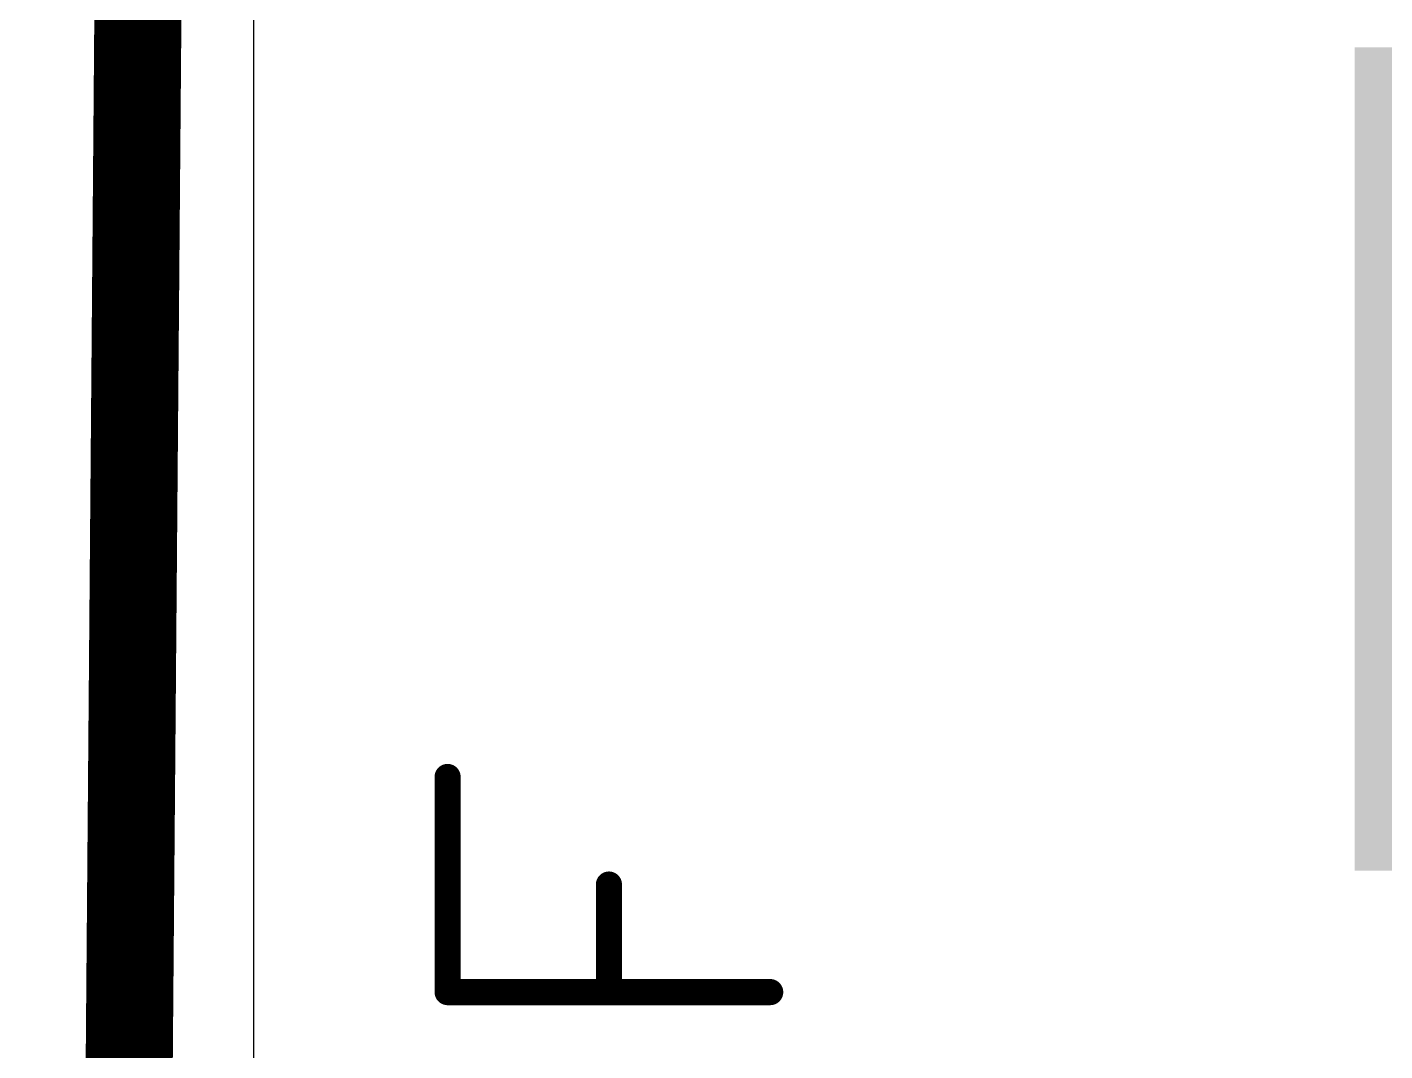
# Model space of a CAD drawing. Extents: x -0.7 to 23.9, y -0.3 to 32.1.
# Drawn here: x -0.66 to 3.299, y 20.556 to 23.54 of the extents above; entities that cross this region are included whole.
import ezdxf

# ---------------------------------------------------------------- set-up
doc = ezdxf.new("R2010")
doc.units = 0
for name, color, linetype in [('1', 12, 'CONTINUOUS'), ('20', 53, 'CONTINUOUS'), ('27', 253, 'CONTINUOUS')]:
    doc.layers.add(name, color=color, linetype=linetype)

# ---------------------------------------------------------------- blocks, each defined once
blk = doc.blocks.new('RECT')
blk.add_solid([(-0.5, -0.5), (0.5, -0.5), (-0.5, 0.5), (0.5, 0.5)])

msp = doc.modelspace()

# ---------------------------------------------------------------- linework, layer by layer
at = {"layer": '1', "const_width": 0.254}
msp.add_lwpolyline([(-0.2794, 30.607), (-0.5334, -0.127)], dxfattribs=at)
at = {"layer": '20'}
msp.add_line((0, 30.48), (0, 0), dxfattribs=at)
at = {"layer": '27', "const_width": 0.0381}
for points in [[(0.5847, 21.3545, 1), (0.5466, 21.3545)], [(1.0551, 21.041, 1), (1.017, 21.041)], [(0.5466, 20.7274, 1), (0.5847, 20.7274)], [(0.5657, 20.7465, 1), (0.5657, 20.7084)], [(1.017, 20.7274, 1), (1.0551, 20.7274)], [(1.5063, 20.7084, 1), (1.5063, 20.7465)]]:
    msp.add_lwpolyline(points, format="xyb", dxfattribs=at)
at = {"layer": '27', "const_width": 0.0762}
for points in [[(0.5657, 20.7274), (0.5657, 21.3545)], [(1.036, 20.7274), (1.036, 21.041)], [(1.5063, 20.7274), (0.5657, 20.7274)]]:
    msp.add_lwpolyline(points, dxfattribs=at)

# ---------------------------------------------------------------- block references
at = {"layer": '1', "xscale": 2, "yscale": 2.4, "rotation": 180}
msp.add_blockref('RECT', (4.2106, 22.281), dxfattribs=at)

doc.saveas('drawing.dxf')
